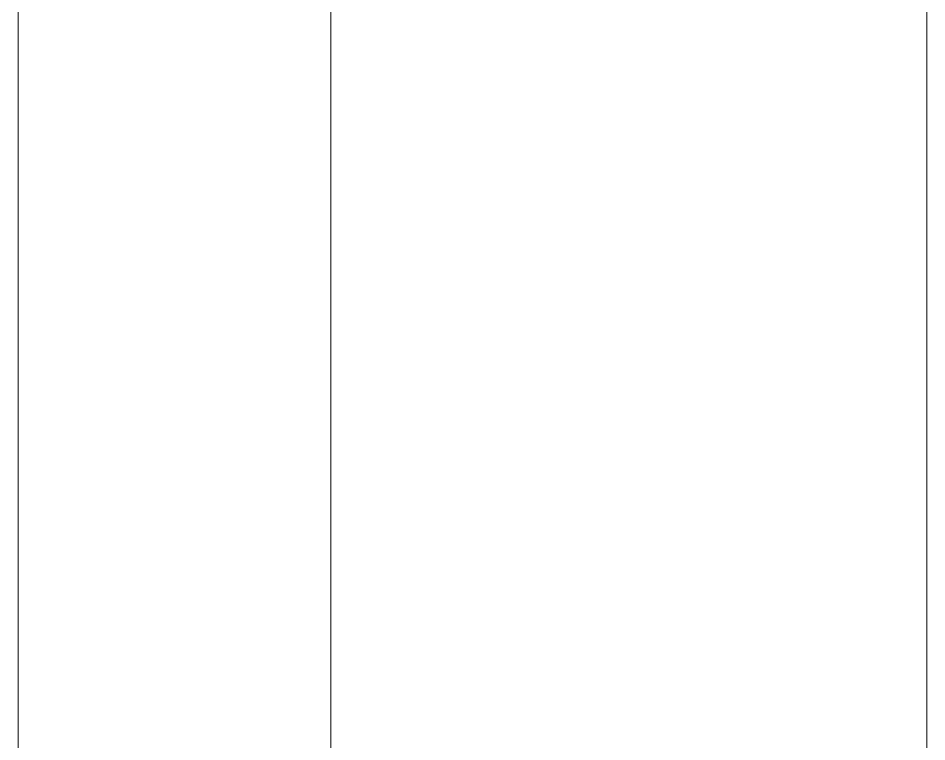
# Model space of a CAD drawing. Header units: millimetres. Extents: x 97 to 214665, y -4577 to 61202.
# Drawn here: x 189816.9 to 189877.9, y 18093.4 to 18142 of the extents above; entities that cross this region are included whole.
import ezdxf

# ---------------------------------------------------------------- set-up
doc = ezdxf.new("R2010")
doc.units = ezdxf.units.MM
for name, color, linetype, lineweight in [('A-GLAZ-____-MCUT', 151, 'Continuous', 9), ('A-GLAZ-____-OTLN', 151, 'Continuous', 9), ('A-GLAZ-CURT-OTLN', 52, 'Continuous', 9), ('A-GLAZ-CWMG-OTLN', 51, 'Continuous', 9)]:
    doc.layers.add(name, color=color, linetype=linetype, lineweight=lineweight)

# ---------------------------------------------------------------- blocks, each defined once
blk = doc.blocks.new('PNS_Панель прямоугольная2 - Нр_Стекло - 40мм-39391135-О_АИ_ПП_4_200_Целиком')
at = {"layer": 'A-GLAZ-____-OTLN', "lineweight": 5}
h = blk.add_hatch(dxfattribs=at)
h.set_pattern_fill('FP_128', color=256, style=0, pattern_type=2)
h.set_pattern_definition([(135, (18427.5, -132439.8), (-282.8427, -282.8427), [200, -600]), (135, (18527.5, -132639.8), (-282.8427, -282.8427), [600, -200]), (135, (18627.5, -132239.8), (-282.8427, -282.8427), [200, -600])])
h.paths.add_polyline_path([(457.5, 0), (457.5, 21), (447.5, 21), (447.5, 40), (-447.5, 40), (-447.5, 21), (-457.5, 21), (-457.5, 0), (447.5, 0)])
at = {"layer": 'A-GLAZ-____-MCUT', "color": 10, "lineweight": 5}
for p, q in [((-447.5, 40), (447.5, 40)), ((457.5, 0), (-457.5, 0))]:
    blk.add_line(p, q, dxfattribs=at)
at = {"layer": 'A-GLAZ-____-OTLN', "color": 10, "lineweight": 5}
blk.add_line((-457.5, 0), (457.5, 0), dxfattribs=at)
blk = doc.blocks.new('Прямоугольный импост - Рядовой 50х200-V85-О_АИ_ПП_4_200_Целиком')
at = {"layer": 'A-GLAZ-CWMG-OTLN', "color": 10, "lineweight": 5}
blk.add_line((132318.8, 18080), (132318.8, 18975), dxfattribs=at)
blk = doc.blocks.new('0083_СОШ675_АР_R22_rvt-1-О_АИ_ПП_4_200_Целиком')
at = {"layer": 'A-GLAZ-CURT-OTLN', "color": 90, "lineweight": 9, "rotation": 270}
blk.add_blockref('PNS_Панель прямоугольная2 - Нр_Стекло - 40мм-39391135-О_АИ_ПП_4_200_Целиком', (132339.8, 18527.5), dxfattribs=at)
at = {"layer": 'A-GLAZ-CWMG-OTLN', "color": 90, "lineweight": 9}
blk.add_blockref('Прямоугольный импост - Рядовой 50х200-V85-О_АИ_ПП_4_200_Целиком', (0, 0), dxfattribs=at)

msp = doc.modelspace()

# ---------------------------------------------------------------- block references
at = {"color": 250, "lineweight": 5}
msp.add_blockref('0083_СОШ675_АР_R22_rvt-1-О_АИ_ПП_4_200_Целиком', (57498.114412, 0), dxfattribs=at)

doc.saveas('drawing.dxf')
